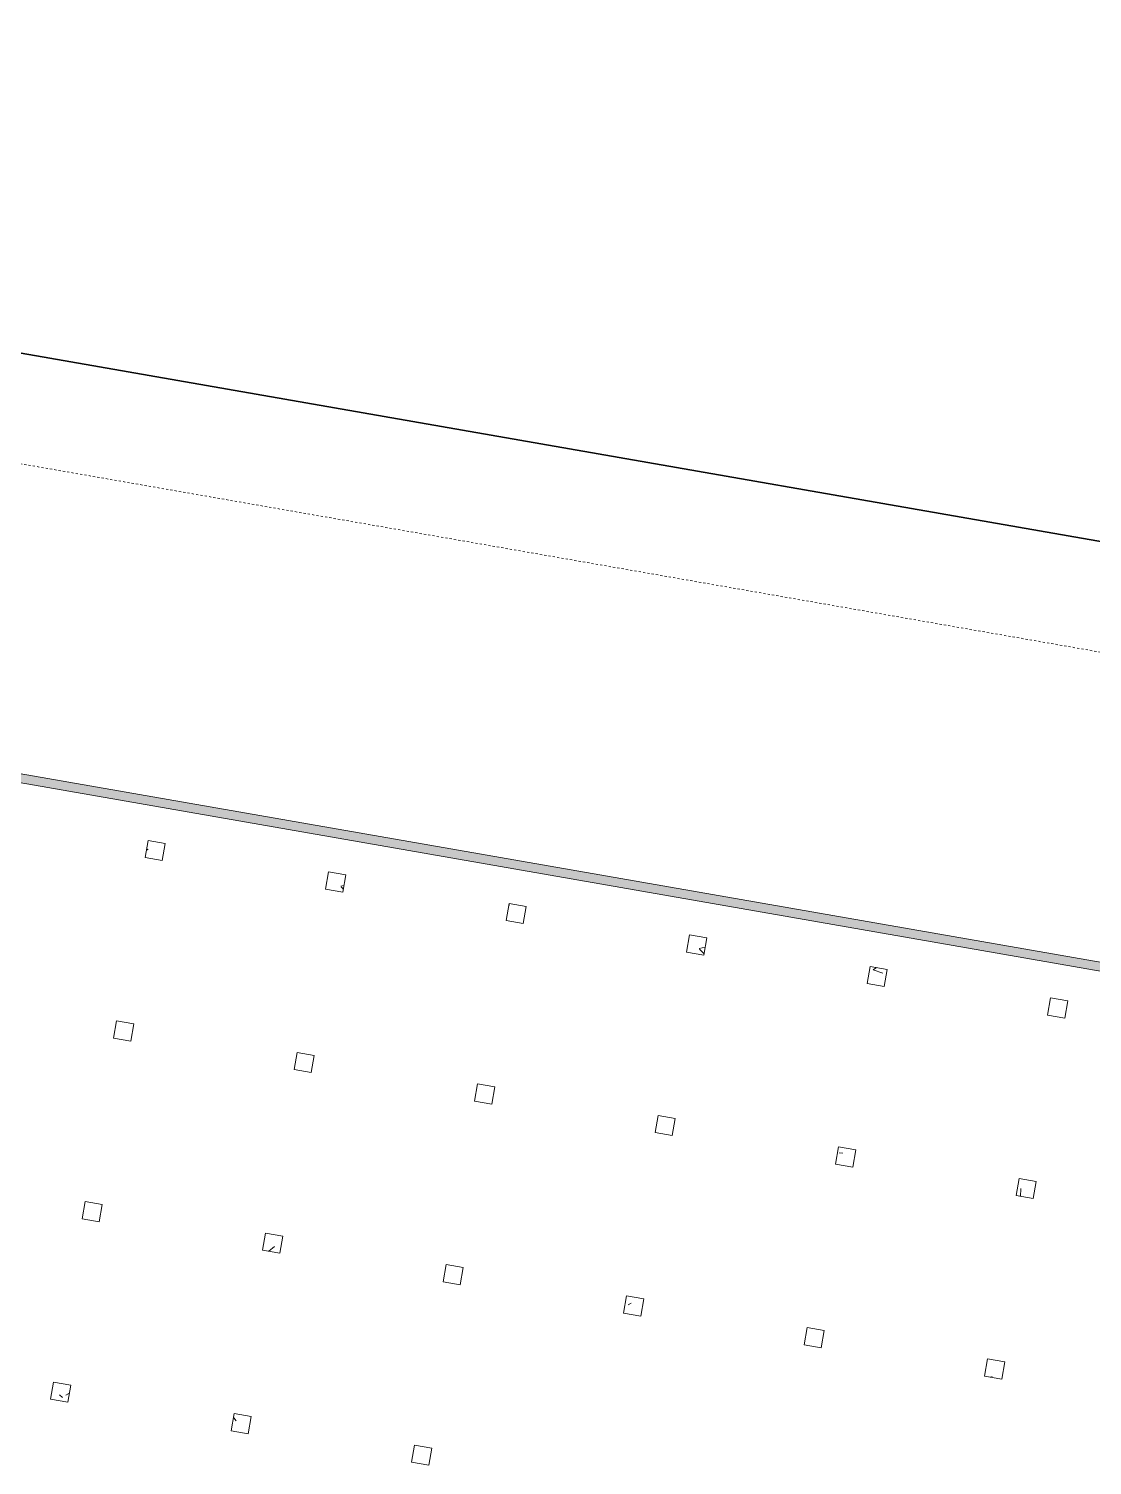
# Model space of a CAD drawing. Extents: x 274235 to 276654, y 142848 to 144425.
# Drawn here: x 276122.5 to 276171.3, y 143213 to 143278.9 of the extents above; entities that cross this region are included whole.
import ezdxf

# ---------------------------------------------------------------- set-up
doc = ezdxf.new("R2010")
doc.units = 0
doc.header["$LTSCALE"] = 1.5
doc.linetypes.add('IMPORT-SITE-SETBACK$0$_ACM-G-DASHED _2_', pattern=[19.05, 12.7, -6.35])
doc.layers.get('0').update_dxf_attribs({"linetype": 'CONTINUOUS', "lineweight": 0})
for name, color, linetype, lineweight in [('_ACM-A-DETL', 7, 'CONTINUOUS', 5), ('_ACM-A-SITE-PROP-ESMT', 10, 'CONTINUOUS', 5), ('_ACM-A-WALL-FULL', 6, 'CONTINUOUS', 13), ('_ACM-A-WALL-PATT', 8, 'CONTINUOUS', 9), ('_ACM-S-STRU-CLOS', 5, 'CONTINUOUS', 5), ('SITE for basement_dwg', 8, 'CONTINUOUS', 5), ('SITE-SETBACK$0$_ACM-A-SITE-SETB-HIRS', 7, 'IMPORT-SITE-SETBACK$0$_ACM-G-DASHED _2_', 18), ('SITE-SETBACK$0$JZD', 250, 'CONTINUOUS', 5)]:
    doc.layers.add(name, color=color, linetype=linetype, lineweight=lineweight)
doc.layers.add('EVA', color=230, linetype='CONTINUOUS')

# ---------------------------------------------------------------- blocks, each defined once
blk = doc.blocks.new('SITE for basement_dwg-3947335-B1_Working')
at = {"layer": 'EVA', "flags": 128}
blk.add_lwpolyline([(435971, 262688), (143597, 262688), (435971, 262688)], dxfattribs=at)
at = {"layer": 'SITE-SETBACK$0$_ACM-A-SITE-SETB-HIRS'}
blk.add_line((148745, 257688), (435971, 257688), dxfattribs=at)
at = {"layer": 'SITE-SETBACK$0$JZD'}
blk.add_line((143597, 262688), (435971, 262688), dxfattribs=at)
blk = doc.blocks.new('M_Concrete-Rectangular-Column - 800 x 800mm-V599-B1_Working')
at = {"layer": '_ACM-S-STRU-CLOS'}
h = blk.add_hatch(dxfattribs=at)
h.set_pattern_fill('FP_374', color=256, style=0, pattern_type=2)
h.set_pattern_definition([(50, (-874204, -789204.6), (3643.682, -318.781), [381, -4191]), (355, (-874204, -789204.6), (-704.856, 3821.136), [304.8, -3352.8]), (100.451, (-873900.5, -789231), (2938.852, 3502.332), [323.8, -3561.801]), (46.184, (-874204, -788188.6), (5421.582, -840.855), [571.5, -6286.5]), (96.636, (-873752.3, -788258.6), (4748.051, 4948.551), [485.7, -5342.702]), (351.184, (-874204, -788188.6), (4748.1, 4948.506), [457.2, -5029.2]), (21, (-873696, -788442.6), (3032.288, -2045.3045), [381, -4191]), (326, (-873696, -788442.6), (1236.042, 3683.762), [304.8, -3352.8]), (71.451, (-873443.4, -788613), (4268.343, 1638.425), [323.8, -3561.801]), (37.5, (-874204.1, -789204.6), (61.772, 1691.1008), [167.64, -3144.52, 167.64, -6601.46]), (37.5, (-874204.1, -789204.6), (61.772, 1691.1008), [-3479.8, -3235.96, 167.64, -3197.86]), (7.5, (-874204.1, -789204.6), (1336.3933, 2003.6115), [167.64, -1772.92, 167.64, -4351.02]), (7.5, (-874204.1, -789204.6), (1336.3933, 2003.6115), [-2108.2, -3068.32, 167.64, -1115.06]), (327.5, (-875337, -789204.6), (2711.8178, -114.5786), [167.64, -1102.36, -9220.2]), (327.5, (-875337, -789204.6), (2711.8178, -114.5786), [-1270, 167.64, -3794.76, -5257.8]), (327.5, (-875337, -789204.6), (2711.8178, -114.5786), [-5232.4, 167.64, -5090.16]), (317.5, (-875845, -789204.6), (2962.5856, 508.5334), [167.64, -1483.36, 167.64, -6197.6]), (317.5, (-875845, -789204.6), (2962.5856, 508.5334), [-1818.64, -2463.8, 167.64, -3566.16])])
h.paths.add_polyline_path([(400, -400), (400, 400), (-400, 400), (-400, -400)])
at = {"layer": '_ACM-A-DETL', "color": 250}
for p, q in [((400, 400), (-400, 400)), ((-400, 400), (-400, -400)), ((400, -400), (400, 400)), ((-400, -400), (400, -400))]:
    blk.add_line(p, q, dxfattribs=at)
blk = doc.blocks.new('M_Concrete-Rectangular-Column - 800 x 800mm-V607-B1_Working')
at = {"layer": '_ACM-A-DETL', "color": 250}
for p, q in [((400, 400), (-400, 400)), ((-400, 400), (-400, -400)), ((400, -400), (400, 400)), ((-400, -400), (400, -400))]:
    blk.add_line(p, q, dxfattribs=at)
blk = doc.blocks.new('M_Concrete-Rectangular-Column - 800 x 800mm-V608-B1_Working')
at = {"layer": '_ACM-S-STRU-CLOS'}
h = blk.add_hatch(dxfattribs=at)
h.set_pattern_fill('FP_378', color=256, style=0, pattern_type=2)
h.set_pattern_definition([(50, (-882604, -797604.6), (3643.682, -318.781), [381, -4191]), (355, (-882604, -797604.6), (-704.856, 3821.136), [304.8, -3352.8]), (100.451, (-882300.5, -797631), (2938.852, 3502.332), [323.8, -3561.801]), (46.184, (-882604, -796588.6), (5421.582, -840.855), [571.5, -6286.5]), (96.636, (-882152.3, -796658.6), (4748.051, 4948.551), [485.7, -5342.702]), (351.184, (-882604, -796588.6), (4748.1, 4948.506), [457.2, -5029.2]), (21, (-882096, -796842.6), (3032.288, -2045.3045), [381, -4191]), (326, (-882096, -796842.6), (1236.042, 3683.762), [304.8, -3352.8]), (71.451, (-881843.4, -797013), (4268.343, 1638.425), [323.8, -3561.801]), (37.5, (-882604.1, -797604.6), (61.772, 1691.1008), [167.64, -3144.52, 167.64, -6601.46]), (37.5, (-882604.1, -797604.6), (61.772, 1691.1008), [-3479.8, -3235.96, 167.64, -3197.86]), (7.5, (-882604.1, -797604.6), (1336.3933, 2003.6115), [167.64, -1772.92, 167.64, -4351.02]), (7.5, (-882604.1, -797604.6), (1336.3933, 2003.6115), [-2108.2, -3068.32, 167.64, -1115.06]), (327.5, (-883737, -797604.6), (2711.8178, -114.5786), [167.64, -1102.36, -9220.2]), (327.5, (-883737, -797604.6), (2711.8178, -114.5786), [-1270, 167.64, -3794.76, -5257.8]), (327.5, (-883737, -797604.6), (2711.8178, -114.5786), [-5232.4, 167.64, -5090.16]), (317.5, (-884245, -797604.6), (2962.5856, 508.5334), [167.64, -1483.36, 167.64, -6197.6]), (317.5, (-884245, -797604.6), (2962.5856, 508.5334), [-1818.64, -2463.8, 167.64, -3566.16])])
h.paths.add_polyline_path([(400, -400), (400, 400), (-400, 400), (-400, -400)])
at = {"layer": '_ACM-A-DETL', "color": 250}
for p, q in [((400, 400), (-400, 400)), ((-400, 400), (-400, -400)), ((400, -400), (400, 400)), ((-400, -400), (400, -400))]:
    blk.add_line(p, q, dxfattribs=at)
blk = doc.blocks.new('M_Concrete-Rectangular-Column - 800 x 800mm-V609-B1_Working')
at = {"layer": '_ACM-S-STRU-CLOS'}
h = blk.add_hatch(dxfattribs=at)
h.set_pattern_fill('FP_379', color=256, style=0, pattern_type=2)
h.set_pattern_definition([(50, (-874204, -797604.6), (3643.682, -318.781), [381, -4191]), (355, (-874204, -797604.6), (-704.856, 3821.136), [304.8, -3352.8]), (100.451, (-873900.5, -797631), (2938.852, 3502.332), [323.8, -3561.801]), (46.184, (-874204, -796588.6), (5421.582, -840.855), [571.5, -6286.5]), (96.636, (-873752.3, -796658.6), (4748.051, 4948.551), [485.7, -5342.702]), (351.184, (-874204, -796588.6), (4748.1, 4948.506), [457.2, -5029.2]), (21, (-873696, -796842.6), (3032.288, -2045.3045), [381, -4191]), (326, (-873696, -796842.6), (1236.042, 3683.762), [304.8, -3352.8]), (71.451, (-873443.4, -797013), (4268.343, 1638.425), [323.8, -3561.801]), (37.5, (-874204.1, -797604.6), (61.772, 1691.1008), [167.64, -3144.52, 167.64, -6601.46]), (37.5, (-874204.1, -797604.6), (61.772, 1691.1008), [-3479.8, -3235.96, 167.64, -3197.86]), (7.5, (-874204.1, -797604.6), (1336.3933, 2003.6115), [167.64, -1772.92, 167.64, -4351.02]), (7.5, (-874204.1, -797604.6), (1336.3933, 2003.6115), [-2108.2, -3068.32, 167.64, -1115.06]), (327.5, (-875337, -797604.6), (2711.8178, -114.5786), [167.64, -1102.36, -9220.2]), (327.5, (-875337, -797604.6), (2711.8178, -114.5786), [-1270, 167.64, -3794.76, -5257.8]), (327.5, (-875337, -797604.6), (2711.8178, -114.5786), [-5232.4, 167.64, -5090.16]), (317.5, (-875845, -797604.6), (2962.5856, 508.5334), [167.64, -1483.36, 167.64, -6197.6]), (317.5, (-875845, -797604.6), (2962.5856, 508.5334), [-1818.64, -2463.8, 167.64, -3566.16])])
h.paths.add_polyline_path([(400, -400), (400, 400), (-400, 400), (-400, -400)])
at = {"layer": '_ACM-A-DETL', "color": 250}
for p, q in [((400, 400), (-400, 400)), ((-400, 400), (-400, -400)), ((400, -400), (400, 400)), ((-400, -400), (400, -400))]:
    blk.add_line(p, q, dxfattribs=at)
blk = doc.blocks.new('M_Concrete-Rectangular-Column - 800 x 800mm-V610-B1_Working')
at = {"layer": '_ACM-S-STRU-CLOS'}
h = blk.add_hatch(dxfattribs=at)
h.set_pattern_fill('FP_380', color=256, style=0, pattern_type=2)
h.set_pattern_definition([(50, (-899404, -797604.6), (3643.682, -318.781), [381, -4191]), (355, (-899404, -797604.6), (-704.856, 3821.136), [304.8, -3352.8]), (100.451, (-899100.5, -797631), (2938.852, 3502.332), [323.8, -3561.801]), (46.184, (-899404, -796588.6), (5421.582, -840.855), [571.5, -6286.5]), (96.636, (-898952.3, -796658.6), (4748.051, 4948.551), [485.7, -5342.702]), (351.184, (-899404, -796588.6), (4748.1, 4948.506), [457.2, -5029.2]), (21, (-898896, -796842.6), (3032.288, -2045.3045), [381, -4191]), (326, (-898896, -796842.6), (1236.042, 3683.762), [304.8, -3352.8]), (71.451, (-898643.4, -797013), (4268.343, 1638.425), [323.8, -3561.801]), (37.5, (-899404.1, -797604.6), (61.772, 1691.1008), [167.64, -3144.52, 167.64, -6601.46]), (37.5, (-899404.1, -797604.6), (61.772, 1691.1008), [-3479.8, -3235.96, 167.64, -3197.86]), (7.5, (-899404.1, -797604.6), (1336.3933, 2003.6115), [167.64, -1772.92, 167.64, -4351.02]), (7.5, (-899404.1, -797604.6), (1336.3933, 2003.6115), [-2108.2, -3068.32, 167.64, -1115.06]), (327.5, (-900537, -797604.6), (2711.8178, -114.5786), [167.64, -1102.36, -9220.2]), (327.5, (-900537, -797604.6), (2711.8178, -114.5786), [-1270, 167.64, -3794.76, -5257.8]), (327.5, (-900537, -797604.6), (2711.8178, -114.5786), [-5232.4, 167.64, -5090.16]), (317.5, (-901045, -797604.6), (2962.5856, 508.5334), [167.64, -1483.36, 167.64, -6197.6]), (317.5, (-901045, -797604.6), (2962.5856, 508.5334), [-1818.64, -2463.8, 167.64, -3566.16])])
h.paths.add_polyline_path([(400, -400), (400, 400), (-400, 400), (-400, -400)])
at = {"layer": '_ACM-A-DETL', "color": 250}
for p, q in [((400, 400), (-400, 400)), ((-400, 400), (-400, -400)), ((400, -400), (400, 400)), ((-400, -400), (400, -400))]:
    blk.add_line(p, q, dxfattribs=at)
blk = doc.blocks.new('M_Concrete-Rectangular-Column - 800 x 800mm-V617-B1_Working')
at = {"layer": '_ACM-S-STRU-CLOS'}
h = blk.add_hatch(dxfattribs=at)
h.set_pattern_fill('FP_385', color=256, style=0, pattern_type=2)
h.set_pattern_definition([(50, (-891004, -806004.6), (3643.682, -318.781), [381, -4191]), (355, (-891004, -806004.6), (-704.856, 3821.136), [304.8, -3352.8]), (100.451, (-890700.5, -806031), (2938.852, 3502.332), [323.8, -3561.801]), (46.184, (-891004, -804988.6), (5421.582, -840.855), [571.5, -6286.5]), (96.636, (-890552.3, -805058.6), (4748.051, 4948.551), [485.7, -5342.702]), (351.184, (-891004, -804988.6), (4748.1, 4948.506), [457.2, -5029.2]), (21, (-890496, -805242.6), (3032.288, -2045.3045), [381, -4191]), (326, (-890496, -805242.6), (1236.042, 3683.762), [304.8, -3352.8]), (71.451, (-890243.4, -805413), (4268.343, 1638.425), [323.8, -3561.801]), (37.5, (-891004.1, -806004.6), (61.772, 1691.1008), [167.64, -3144.52, 167.64, -6601.46]), (37.5, (-891004.1, -806004.6), (61.772, 1691.1008), [-3479.8, -3235.96, 167.64, -3197.86]), (7.5, (-891004.1, -806004.6), (1336.3933, 2003.6115), [167.64, -1772.92, 167.64, -4351.02]), (7.5, (-891004.1, -806004.6), (1336.3933, 2003.6115), [-2108.2, -3068.32, 167.64, -1115.06]), (327.5, (-892137, -806004.6), (2711.8178, -114.5786), [167.64, -1102.36, -9220.2]), (327.5, (-892137, -806004.6), (2711.8178, -114.5786), [-1270, 167.64, -3794.76, -5257.8]), (327.5, (-892137, -806004.6), (2711.8178, -114.5786), [-5232.4, 167.64, -5090.16]), (317.5, (-892645, -806004.6), (2962.5856, 508.5334), [167.64, -1483.36, 167.64, -6197.6]), (317.5, (-892645, -806004.6), (2962.5856, 508.5334), [-1818.64, -2463.8, 167.64, -3566.16])])
h.paths.add_polyline_path([(400, -400), (400, 400), (-400, 400), (-400, -400)])
at = {"layer": '_ACM-A-DETL', "color": 250}
for p, q in [((400, 400), (-400, 400)), ((-400, 400), (-400, -400)), ((400, -400), (400, 400)), ((-400, -400), (400, -400))]:
    blk.add_line(p, q, dxfattribs=at)
blk = doc.blocks.new('M_Concrete-Rectangular-Column - 800 x 800mm-V618-B1_Working')
at = {"layer": '_ACM-A-DETL', "color": 250}
for p, q in [((400, 400), (-400, 400)), ((-400, 400), (-400, -400)), ((400, -400), (400, 400)), ((-400, -400), (400, -400))]:
    blk.add_line(p, q, dxfattribs=at)
blk = doc.blocks.new('M_Concrete-Rectangular-Column - 800 x 800mm-V619-B1_Working')
at = {"layer": '_ACM-S-STRU-CLOS'}
h = blk.add_hatch(dxfattribs=at)
h.set_pattern_fill('FP_386', color=256, style=0, pattern_type=2)
h.set_pattern_definition([(50, (-874204, -806004.6), (3643.682, -318.781), [381, -4191]), (355, (-874204, -806004.6), (-704.856, 3821.136), [304.8, -3352.8]), (100.451, (-873900.5, -806031), (2938.852, 3502.332), [323.8, -3561.801]), (46.184, (-874204, -804988.6), (5421.582, -840.855), [571.5, -6286.5]), (96.636, (-873752.3, -805058.6), (4748.051, 4948.551), [485.7, -5342.702]), (351.184, (-874204, -804988.6), (4748.1, 4948.506), [457.2, -5029.2]), (21, (-873696, -805242.6), (3032.288, -2045.3045), [381, -4191]), (326, (-873696, -805242.6), (1236.042, 3683.762), [304.8, -3352.8]), (71.451, (-873443.4, -805413), (4268.343, 1638.425), [323.8, -3561.801]), (37.5, (-874204.1, -806004.6), (61.772, 1691.1008), [167.64, -3144.52, 167.64, -6601.46]), (37.5, (-874204.1, -806004.6), (61.772, 1691.1008), [-3479.8, -3235.96, 167.64, -3197.86]), (7.5, (-874204.1, -806004.6), (1336.3933, 2003.6115), [167.64, -1772.92, 167.64, -4351.02]), (7.5, (-874204.1, -806004.6), (1336.3933, 2003.6115), [-2108.2, -3068.32, 167.64, -1115.06]), (327.5, (-875337, -806004.6), (2711.8178, -114.5786), [167.64, -1102.36, -9220.2]), (327.5, (-875337, -806004.6), (2711.8178, -114.5786), [-1270, 167.64, -3794.76, -5257.8]), (327.5, (-875337, -806004.6), (2711.8178, -114.5786), [-5232.4, 167.64, -5090.16]), (317.5, (-875845, -806004.6), (2962.5856, 508.5334), [167.64, -1483.36, 167.64, -6197.6]), (317.5, (-875845, -806004.6), (2962.5856, 508.5334), [-1818.64, -2463.8, 167.64, -3566.16])])
h.paths.add_polyline_path([(400, -400), (400, 400), (-400, 400), (-400, -400)])
at = {"layer": '_ACM-A-DETL', "color": 250}
for p, q in [((400, 400), (-400, 400)), ((-400, 400), (-400, -400)), ((400, -400), (400, 400)), ((-400, -400), (400, -400))]:
    blk.add_line(p, q, dxfattribs=at)
blk = doc.blocks.new('M_Concrete-Rectangular-Column - 800 x 800mm-V620-B1_Working')
at = {"layer": '_ACM-S-STRU-CLOS'}
h = blk.add_hatch(dxfattribs=at)
h.set_pattern_fill('FP_387', color=256, style=0, pattern_type=2)
h.set_pattern_definition([(50, (-899404, -806004.6), (3643.682, -318.781), [381, -4191]), (355, (-899404, -806004.6), (-704.856, 3821.136), [304.8, -3352.8]), (100.451, (-899100.5, -806031), (2938.852, 3502.332), [323.8, -3561.801]), (46.184, (-899404, -804988.6), (5421.582, -840.855), [571.5, -6286.5]), (96.636, (-898952.3, -805058.6), (4748.051, 4948.551), [485.7, -5342.702]), (351.184, (-899404, -804988.6), (4748.1, 4948.506), [457.2, -5029.2]), (21, (-898896, -805242.6), (3032.288, -2045.3045), [381, -4191]), (326, (-898896, -805242.6), (1236.042, 3683.762), [304.8, -3352.8]), (71.451, (-898643.4, -805413), (4268.343, 1638.425), [323.8, -3561.801]), (37.5, (-899404.1, -806004.6), (61.772, 1691.1008), [167.64, -3144.52, 167.64, -6601.46]), (37.5, (-899404.1, -806004.6), (61.772, 1691.1008), [-3479.8, -3235.96, 167.64, -3197.86]), (7.5, (-899404.1, -806004.6), (1336.3933, 2003.6115), [167.64, -1772.92, 167.64, -4351.02]), (7.5, (-899404.1, -806004.6), (1336.3933, 2003.6115), [-2108.2, -3068.32, 167.64, -1115.06]), (327.5, (-900537, -806004.6), (2711.8178, -114.5786), [167.64, -1102.36, -9220.2]), (327.5, (-900537, -806004.6), (2711.8178, -114.5786), [-1270, 167.64, -3794.76, -5257.8]), (327.5, (-900537, -806004.6), (2711.8178, -114.5786), [-5232.4, 167.64, -5090.16]), (317.5, (-901045, -806004.6), (2962.5856, 508.5334), [167.64, -1483.36, 167.64, -6197.6]), (317.5, (-901045, -806004.6), (2962.5856, 508.5334), [-1818.64, -2463.8, 167.64, -3566.16])])
h.paths.add_polyline_path([(400, -400), (400, 400), (-400, 400), (-400, -400)])
at = {"layer": '_ACM-A-DETL', "color": 250}
for p, q in [((400, 400), (-400, 400)), ((-400, 400), (-400, -400)), ((400, -400), (400, 400)), ((-400, -400), (400, -400))]:
    blk.add_line(p, q, dxfattribs=at)
blk = doc.blocks.new('M_Concrete-Rectangular-Column - 800 x 800mm-V627-B1_Working')
at = {"layer": '_ACM-S-STRU-CLOS'}
h = blk.add_hatch(dxfattribs=at)
h.set_pattern_fill('FP_392', color=256, style=0, pattern_type=2)
h.set_pattern_definition([(50, (-891004, -814404.6), (3643.682, -318.781), [381, -4191]), (355, (-891004, -814404.6), (-704.856, 3821.136), [304.8, -3352.8]), (100.451, (-890700.5, -814431), (2938.852, 3502.332), [323.8, -3561.801]), (46.184, (-891004, -813388.6), (5421.582, -840.855), [571.5, -6286.5]), (96.636, (-890552.3, -813458.6), (4748.051, 4948.551), [485.7, -5342.702]), (351.184, (-891004, -813388.6), (4748.1, 4948.506), [457.2, -5029.2]), (21, (-890496, -813642.6), (3032.288, -2045.3045), [381, -4191]), (326, (-890496, -813642.6), (1236.042, 3683.762), [304.8, -3352.8]), (71.451, (-890243.4, -813813), (4268.343, 1638.425), [323.8, -3561.801]), (37.5, (-891004.1, -814404.6), (61.772, 1691.1008), [167.64, -3144.52, 167.64, -6601.46]), (37.5, (-891004.1, -814404.6), (61.772, 1691.1008), [-3479.8, -3235.96, 167.64, -3197.86]), (7.5, (-891004.1, -814404.6), (1336.3933, 2003.6115), [167.64, -1772.92, 167.64, -4351.02]), (7.5, (-891004.1, -814404.6), (1336.3933, 2003.6115), [-2108.2, -3068.32, 167.64, -1115.06]), (327.5, (-892137, -814404.6), (2711.8178, -114.5786), [167.64, -1102.36, -9220.2]), (327.5, (-892137, -814404.6), (2711.8178, -114.5786), [-1270, 167.64, -3794.76, -5257.8]), (327.5, (-892137, -814404.6), (2711.8178, -114.5786), [-5232.4, 167.64, -5090.16]), (317.5, (-892645, -814404.6), (2962.5856, 508.5334), [167.64, -1483.36, 167.64, -6197.6]), (317.5, (-892645, -814404.6), (2962.5856, 508.5334), [-1818.64, -2463.8, 167.64, -3566.16])])
h.paths.add_polyline_path([(400, -400), (400, 400), (-400, 400), (-400, -400)])
at = {"layer": '_ACM-A-DETL', "color": 250}
for p, q in [((400, 400), (-400, 400)), ((-400, 400), (-400, -400)), ((400, -400), (400, 400)), ((-400, -400), (400, -400))]:
    blk.add_line(p, q, dxfattribs=at)
blk = doc.blocks.new('M_Concrete-Rectangular-Column - 800 x 800mm-V628-B1_Working')
at = {"layer": '_ACM-S-STRU-CLOS'}
h = blk.add_hatch(dxfattribs=at)
h.set_pattern_fill('FP_393', color=256, style=0, pattern_type=2)
h.set_pattern_definition([(50, (-882604, -814404.6), (3643.682, -318.781), [381, -4191]), (355, (-882604, -814404.6), (-704.856, 3821.136), [304.8, -3352.8]), (100.451, (-882300.5, -814431), (2938.852, 3502.332), [323.8, -3561.801]), (46.184, (-882604, -813388.6), (5421.582, -840.855), [571.5, -6286.5]), (96.636, (-882152.3, -813458.6), (4748.051, 4948.551), [485.7, -5342.702]), (351.184, (-882604, -813388.6), (4748.1, 4948.506), [457.2, -5029.2]), (21, (-882096, -813642.6), (3032.288, -2045.3045), [381, -4191]), (326, (-882096, -813642.6), (1236.042, 3683.762), [304.8, -3352.8]), (71.451, (-881843.4, -813813), (4268.343, 1638.425), [323.8, -3561.801]), (37.5, (-882604.1, -814404.6), (61.772, 1691.1008), [167.64, -3144.52, 167.64, -6601.46]), (37.5, (-882604.1, -814404.6), (61.772, 1691.1008), [-3479.8, -3235.96, 167.64, -3197.86]), (7.5, (-882604.1, -814404.6), (1336.3933, 2003.6115), [167.64, -1772.92, 167.64, -4351.02]), (7.5, (-882604.1, -814404.6), (1336.3933, 2003.6115), [-2108.2, -3068.32, 167.64, -1115.06]), (327.5, (-883737, -814404.6), (2711.8178, -114.5786), [167.64, -1102.36, -9220.2]), (327.5, (-883737, -814404.6), (2711.8178, -114.5786), [-1270, 167.64, -3794.76, -5257.8]), (327.5, (-883737, -814404.6), (2711.8178, -114.5786), [-5232.4, 167.64, -5090.16]), (317.5, (-884245, -814404.6), (2962.5856, 508.5334), [167.64, -1483.36, 167.64, -6197.6]), (317.5, (-884245, -814404.6), (2962.5856, 508.5334), [-1818.64, -2463.8, 167.64, -3566.16])])
h.paths.add_polyline_path([(400, -400), (400, 400), (-400, 400), (-400, -400)])
at = {"layer": '_ACM-A-DETL', "color": 250}
for p, q in [((400, 400), (-400, 400)), ((-400, 400), (-400, -400)), ((400, -400), (400, 400)), ((-400, -400), (400, -400))]:
    blk.add_line(p, q, dxfattribs=at)
blk = doc.blocks.new('M_Concrete-Rectangular-Column - 800 x 800mm-V629-B1_Working')
at = {"layer": '_ACM-S-STRU-CLOS'}
h = blk.add_hatch(dxfattribs=at)
h.set_pattern_fill('FP_394', color=256, style=0, pattern_type=2)
h.set_pattern_definition([(50, (-874204, -814404.6), (3643.682, -318.781), [381, -4191]), (355, (-874204, -814404.6), (-704.856, 3821.136), [304.8, -3352.8]), (100.451, (-873900.5, -814431), (2938.852, 3502.332), [323.8, -3561.801]), (46.184, (-874204, -813388.6), (5421.582, -840.855), [571.5, -6286.5]), (96.636, (-873752.3, -813458.6), (4748.051, 4948.551), [485.7, -5342.702]), (351.184, (-874204, -813388.6), (4748.1, 4948.506), [457.2, -5029.2]), (21, (-873696, -813642.6), (3032.288, -2045.3045), [381, -4191]), (326, (-873696, -813642.6), (1236.042, 3683.762), [304.8, -3352.8]), (71.451, (-873443.4, -813813), (4268.343, 1638.425), [323.8, -3561.801]), (37.5, (-874204.1, -814404.6), (61.772, 1691.1008), [167.64, -3144.52, 167.64, -6601.46]), (37.5, (-874204.1, -814404.6), (61.772, 1691.1008), [-3479.8, -3235.96, 167.64, -3197.86]), (7.5, (-874204.1, -814404.6), (1336.3933, 2003.6115), [167.64, -1772.92, 167.64, -4351.02]), (7.5, (-874204.1, -814404.6), (1336.3933, 2003.6115), [-2108.2, -3068.32, 167.64, -1115.06]), (327.5, (-875337, -814404.6), (2711.8178, -114.5786), [167.64, -1102.36, -9220.2]), (327.5, (-875337, -814404.6), (2711.8178, -114.5786), [-1270, 167.64, -3794.76, -5257.8]), (327.5, (-875337, -814404.6), (2711.8178, -114.5786), [-5232.4, 167.64, -5090.16]), (317.5, (-875845, -814404.6), (2962.5856, 508.5334), [167.64, -1483.36, 167.64, -6197.6]), (317.5, (-875845, -814404.6), (2962.5856, 508.5334), [-1818.64, -2463.8, 167.64, -3566.16])])
h.paths.add_polyline_path([(400, -400), (400, 400), (-400, 400), (-400, -400)])
at = {"layer": '_ACM-A-DETL', "color": 250}
for p, q in [((400, 400), (-400, 400)), ((-400, 400), (-400, -400)), ((400, -400), (400, 400)), ((-400, -400), (400, -400))]:
    blk.add_line(p, q, dxfattribs=at)
blk = doc.blocks.new('M_Concrete-Rectangular-Column - 800 x 800mm-V630-B1_Working')
at = {"layer": '_ACM-A-DETL', "color": 250}
for p, q in [((400, 400), (-400, 400)), ((-400, 400), (-400, -400)), ((400, -400), (400, 400)), ((-400, -400), (400, -400))]:
    blk.add_line(p, q, dxfattribs=at)
blk = doc.blocks.new('M_Concrete-Rectangular-Column - 800 x 800mm-V637-B1_Working')
at = {"layer": '_ACM-S-STRU-CLOS'}
h = blk.add_hatch(dxfattribs=at)
h.set_pattern_fill('FP_398', color=256, style=0, pattern_type=2)
h.set_pattern_definition([(50, (-865804, -789204.6), (3643.682, -318.781), [381, -4191]), (355, (-865804, -789204.6), (-704.856, 3821.136), [304.8, -3352.8]), (100.451, (-865500.5, -789231), (2938.852, 3502.332), [323.8, -3561.801]), (46.184, (-865804, -788188.6), (5421.582, -840.855), [571.5, -6286.5]), (96.636, (-865352.3, -788258.6), (4748.051, 4948.551), [485.7, -5342.702]), (351.184, (-865804, -788188.6), (4748.1, 4948.506), [457.2, -5029.2]), (21, (-865296, -788442.6), (3032.288, -2045.3045), [381, -4191]), (326, (-865296, -788442.6), (1236.042, 3683.762), [304.8, -3352.8]), (71.451, (-865043.4, -788613), (4268.343, 1638.425), [323.8, -3561.801]), (37.5, (-865804.1, -789204.6), (61.772, 1691.1008), [167.64, -3144.52, 167.64, -6601.46]), (37.5, (-865804.1, -789204.6), (61.772, 1691.1008), [-3479.8, -3235.96, 167.64, -3197.86]), (7.5, (-865804.1, -789204.6), (1336.3933, 2003.6115), [167.64, -1772.92, 167.64, -4351.02]), (7.5, (-865804.1, -789204.6), (1336.3933, 2003.6115), [-2108.2, -3068.32, 167.64, -1115.06]), (327.5, (-866937, -789204.6), (2711.8178, -114.5786), [167.64, -1102.36, -9220.2]), (327.5, (-866937, -789204.6), (2711.8178, -114.5786), [-1270, 167.64, -3794.76, -5257.8]), (327.5, (-866937, -789204.6), (2711.8178, -114.5786), [-5232.4, 167.64, -5090.16]), (317.5, (-867445, -789204.6), (2962.5856, 508.5334), [167.64, -1483.36, 167.64, -6197.6]), (317.5, (-867445, -789204.6), (2962.5856, 508.5334), [-1818.64, -2463.8, 167.64, -3566.16])])
h.paths.add_polyline_path([(400, -400), (400, 400), (-400, 400), (-400, -400)])
at = {"layer": '_ACM-A-DETL', "color": 250}
for p, q in [((400, 400), (-400, 400)), ((-400, 400), (-400, -400)), ((400, -400), (400, 400)), ((-400, -400), (400, -400))]:
    blk.add_line(p, q, dxfattribs=at)
blk = doc.blocks.new('M_Concrete-Rectangular-Column - 800 x 800mm-V638-B1_Working')
at = {"layer": '_ACM-S-STRU-CLOS'}
h = blk.add_hatch(dxfattribs=at)
h.set_pattern_fill('FP_399', color=256, style=0, pattern_type=2)
h.set_pattern_definition([(50, (-865804, -797604.6), (3643.682, -318.781), [381, -4191]), (355, (-865804, -797604.6), (-704.856, 3821.136), [304.8, -3352.8]), (100.451, (-865500.5, -797631), (2938.852, 3502.332), [323.8, -3561.801]), (46.184, (-865804, -796588.6), (5421.582, -840.855), [571.5, -6286.5]), (96.636, (-865352.3, -796658.6), (4748.051, 4948.551), [485.7, -5342.702]), (351.184, (-865804, -796588.6), (4748.1, 4948.506), [457.2, -5029.2]), (21, (-865296, -796842.6), (3032.288, -2045.3045), [381, -4191]), (326, (-865296, -796842.6), (1236.042, 3683.762), [304.8, -3352.8]), (71.451, (-865043.4, -797013), (4268.343, 1638.425), [323.8, -3561.801]), (37.5, (-865804.1, -797604.6), (61.772, 1691.1008), [167.64, -3144.52, 167.64, -6601.46]), (37.5, (-865804.1, -797604.6), (61.772, 1691.1008), [-3479.8, -3235.96, 167.64, -3197.86]), (7.5, (-865804.1, -797604.6), (1336.3933, 2003.6115), [167.64, -1772.92, 167.64, -4351.02]), (7.5, (-865804.1, -797604.6), (1336.3933, 2003.6115), [-2108.2, -3068.32, 167.64, -1115.06]), (327.5, (-866937, -797604.6), (2711.8178, -114.5786), [167.64, -1102.36, -9220.2]), (327.5, (-866937, -797604.6), (2711.8178, -114.5786), [-1270, 167.64, -3794.76, -5257.8]), (327.5, (-866937, -797604.6), (2711.8178, -114.5786), [-5232.4, 167.64, -5090.16]), (317.5, (-867445, -797604.6), (2962.5856, 508.5334), [167.64, -1483.36, 167.64, -6197.6]), (317.5, (-867445, -797604.6), (2962.5856, 508.5334), [-1818.64, -2463.8, 167.64, -3566.16])])
h.paths.add_polyline_path([(400, -400), (400, 400), (-400, 400), (-400, -400)])
at = {"layer": '_ACM-A-DETL', "color": 250}
for p, q in [((400, 400), (-400, 400)), ((-400, 400), (-400, -400)), ((400, -400), (400, 400)), ((-400, -400), (400, -400))]:
    blk.add_line(p, q, dxfattribs=at)
blk = doc.blocks.new('M_Concrete-Rectangular-Column - 800 x 800mm-V639-B1_Working')
at = {"layer": '_ACM-A-DETL', "color": 250}
for p, q in [((400, 400), (-400, 400)), ((-400, 400), (-400, -400)), ((400, -400), (400, 400)), ((-400, -400), (400, -400))]:
    blk.add_line(p, q, dxfattribs=at)
blk = doc.blocks.new('M_Concrete-Rectangular-Column - 800 x 800mm-V640-B1_Working')
at = {"layer": '_ACM-S-STRU-CLOS'}
h = blk.add_hatch(dxfattribs=at)
h.set_pattern_fill('FP_400', color=256, style=0, pattern_type=2)
h.set_pattern_definition([(50, (-865804, -814404.6), (3643.682, -318.781), [381, -4191]), (355, (-865804, -814404.6), (-704.856, 3821.136), [304.8, -3352.8]), (100.451, (-865500.5, -814431), (2938.852, 3502.332), [323.8, -3561.801]), (46.184, (-865804, -813388.6), (5421.582, -840.855), [571.5, -6286.5]), (96.636, (-865352.3, -813458.6), (4748.051, 4948.551), [485.7, -5342.702]), (351.184, (-865804, -813388.6), (4748.1, 4948.506), [457.2, -5029.2]), (21, (-865296, -813642.6), (3032.288, -2045.3045), [381, -4191]), (326, (-865296, -813642.6), (1236.042, 3683.762), [304.8, -3352.8]), (71.451, (-865043.4, -813813), (4268.343, 1638.425), [323.8, -3561.801]), (37.5, (-865804.1, -814404.6), (61.772, 1691.1008), [167.64, -3144.52, 167.64, -6601.46]), (37.5, (-865804.1, -814404.6), (61.772, 1691.1008), [-3479.8, -3235.96, 167.64, -3197.86]), (7.5, (-865804.1, -814404.6), (1336.3933, 2003.6115), [167.64, -1772.92, 167.64, -4351.02]), (7.5, (-865804.1, -814404.6), (1336.3933, 2003.6115), [-2108.2, -3068.32, 167.64, -1115.06]), (327.5, (-866937, -814404.6), (2711.8178, -114.5786), [167.64, -1102.36, -9220.2]), (327.5, (-866937, -814404.6), (2711.8178, -114.5786), [-1270, 167.64, -3794.76, -5257.8]), (327.5, (-866937, -814404.6), (2711.8178, -114.5786), [-5232.4, 167.64, -5090.16]), (317.5, (-867445, -814404.6), (2962.5856, 508.5334), [167.64, -1483.36, 167.64, -6197.6]), (317.5, (-867445, -814404.6), (2962.5856, 508.5334), [-1818.64, -2463.8, 167.64, -3566.16])])
h.paths.add_polyline_path([(400, -400), (400, 400), (-400, 400), (-400, -400)])
at = {"layer": '_ACM-A-DETL', "color": 250}
for p, q in [((400, 400), (-400, 400)), ((-400, 400), (-400, -400)), ((400, -400), (400, 400)), ((-400, -400), (400, -400))]:
    blk.add_line(p, q, dxfattribs=at)
blk = doc.blocks.new('M_Concrete-Rectangular-Column - 800 x 800mm-V641-B1_Working')
at = {"layer": '_ACM-S-STRU-CLOS'}
h = blk.add_hatch(dxfattribs=at)
h.set_pattern_fill('FP_401', color=256, style=0, pattern_type=2)
h.set_pattern_definition([(50, (-857404, -789204.6), (3643.682, -318.781), [381, -4191]), (355, (-857404, -789204.6), (-704.856, 3821.136), [304.8, -3352.8]), (100.451, (-857100.5, -789231), (2938.852, 3502.332), [323.8, -3561.801]), (46.184, (-857404, -788188.6), (5421.582, -840.855), [571.5, -6286.5]), (96.636, (-856952.3, -788258.6), (4748.051, 4948.551), [485.7, -5342.702]), (351.184, (-857404, -788188.6), (4748.1, 4948.506), [457.2, -5029.2]), (21, (-856896, -788442.6), (3032.288, -2045.3045), [381, -4191]), (326, (-856896, -788442.6), (1236.042, 3683.762), [304.8, -3352.8]), (71.451, (-856643.4, -788613), (4268.343, 1638.425), [323.8, -3561.801]), (37.5, (-857404.1, -789204.6), (61.772, 1691.1008), [167.64, -3144.52, 167.64, -6601.46]), (37.5, (-857404.1, -789204.6), (61.772, 1691.1008), [-3479.8, -3235.96, 167.64, -3197.86]), (7.5, (-857404.1, -789204.6), (1336.3933, 2003.6115), [167.64, -1772.92, 167.64, -4351.02]), (7.5, (-857404.1, -789204.6), (1336.3933, 2003.6115), [-2108.2, -3068.32, 167.64, -1115.06]), (327.5, (-858537, -789204.6), (2711.8178, -114.5786), [167.64, -1102.36, -9220.2]), (327.5, (-858537, -789204.6), (2711.8178, -114.5786), [-1270, 167.64, -3794.76, -5257.8]), (327.5, (-858537, -789204.6), (2711.8178, -114.5786), [-5232.4, 167.64, -5090.16]), (317.5, (-859045, -789204.6), (2962.5856, 508.5334), [167.64, -1483.36, 167.64, -6197.6]), (317.5, (-859045, -789204.6), (2962.5856, 508.5334), [-1818.64, -2463.8, 167.64, -3566.16])])
h.paths.add_polyline_path([(400, -400), (400, 400), (-400, 400), (-400, -400)])
at = {"layer": '_ACM-A-DETL', "color": 250}
for p, q in [((400, 400), (-400, 400)), ((-400, 400), (-400, -400)), ((400, -400), (400, 400)), ((-400, -400), (400, -400))]:
    blk.add_line(p, q, dxfattribs=at)
blk = doc.blocks.new('M_Concrete-Rectangular-Column - 800 x 800mm-V642-B1_Working')
at = {"layer": '_ACM-S-STRU-CLOS'}
h = blk.add_hatch(dxfattribs=at)
h.set_pattern_fill('FP_402', color=256, style=0, pattern_type=2)
h.set_pattern_definition([(50, (-857404, -797604.6), (3643.682, -318.781), [381, -4191]), (355, (-857404, -797604.6), (-704.856, 3821.136), [304.8, -3352.8]), (100.451, (-857100.5, -797631), (2938.852, 3502.332), [323.8, -3561.801]), (46.184, (-857404, -796588.6), (5421.582, -840.855), [571.5, -6286.5]), (96.636, (-856952.3, -796658.6), (4748.051, 4948.551), [485.7, -5342.702]), (351.184, (-857404, -796588.6), (4748.1, 4948.506), [457.2, -5029.2]), (21, (-856896, -796842.6), (3032.288, -2045.3045), [381, -4191]), (326, (-856896, -796842.6), (1236.042, 3683.762), [304.8, -3352.8]), (71.451, (-856643.4, -797013), (4268.343, 1638.425), [323.8, -3561.801]), (37.5, (-857404.1, -797604.6), (61.772, 1691.1008), [167.64, -3144.52, 167.64, -6601.46]), (37.5, (-857404.1, -797604.6), (61.772, 1691.1008), [-3479.8, -3235.96, 167.64, -3197.86]), (7.5, (-857404.1, -797604.6), (1336.3933, 2003.6115), [167.64, -1772.92, 167.64, -4351.02]), (7.5, (-857404.1, -797604.6), (1336.3933, 2003.6115), [-2108.2, -3068.32, 167.64, -1115.06]), (327.5, (-858537, -797604.6), (2711.8178, -114.5786), [167.64, -1102.36, -9220.2]), (327.5, (-858537, -797604.6), (2711.8178, -114.5786), [-1270, 167.64, -3794.76, -5257.8]), (327.5, (-858537, -797604.6), (2711.8178, -114.5786), [-5232.4, 167.64, -5090.16]), (317.5, (-859045, -797604.6), (2962.5856, 508.5334), [167.64, -1483.36, 167.64, -6197.6]), (317.5, (-859045, -797604.6), (2962.5856, 508.5334), [-1818.64, -2463.8, 167.64, -3566.16])])
h.paths.add_polyline_path([(400, -400), (400, 400), (-400, 400), (-400, -400)])
at = {"layer": '_ACM-A-DETL', "color": 250}
for p, q in [((400, 400), (-400, 400)), ((-400, 400), (-400, -400)), ((400, -400), (400, 400)), ((-400, -400), (400, -400))]:
    blk.add_line(p, q, dxfattribs=at)
blk = doc.blocks.new('M_Concrete-Rectangular-Column - 800 x 800mm-V643-B1_Working')
at = {"layer": '_ACM-A-DETL', "color": 250}
for p, q in [((400, 400), (-400, 400)), ((-400, 400), (-400, -400)), ((400, -400), (400, 400)), ((-400, -400), (400, -400))]:
    blk.add_line(p, q, dxfattribs=at)
blk = doc.blocks.new('M_Concrete-Rectangular-Column - 800 x 800mm-V644-B1_Working')
at = {"layer": '_ACM-S-STRU-CLOS'}
h = blk.add_hatch(dxfattribs=at)
h.set_pattern_fill('FP_403', color=256, style=0, pattern_type=2)
h.set_pattern_definition([(50, (-857404, -814404.6), (3643.682, -318.781), [381, -4191]), (355, (-857404, -814404.6), (-704.856, 3821.136), [304.8, -3352.8]), (100.451, (-857100.5, -814431), (2938.852, 3502.332), [323.8, -3561.801]), (46.184, (-857404, -813388.6), (5421.582, -840.855), [571.5, -6286.5]), (96.636, (-856952.3, -813458.6), (4748.051, 4948.551), [485.7, -5342.702]), (351.184, (-857404, -813388.6), (4748.1, 4948.506), [457.2, -5029.2]), (21, (-856896, -813642.6), (3032.288, -2045.3045), [381, -4191]), (326, (-856896, -813642.6), (1236.042, 3683.762), [304.8, -3352.8]), (71.451, (-856643.4, -813813), (4268.343, 1638.425), [323.8, -3561.801]), (37.5, (-857404.1, -814404.6), (61.772, 1691.1008), [167.64, -3144.52, 167.64, -6601.46]), (37.5, (-857404.1, -814404.6), (61.772, 1691.1008), [-3479.8, -3235.96, 167.64, -3197.86]), (7.5, (-857404.1, -814404.6), (1336.3933, 2003.6115), [167.64, -1772.92, 167.64, -4351.02]), (7.5, (-857404.1, -814404.6), (1336.3933, 2003.6115), [-2108.2, -3068.32, 167.64, -1115.06]), (327.5, (-858537, -814404.6), (2711.8178, -114.5786), [167.64, -1102.36, -9220.2]), (327.5, (-858537, -814404.6), (2711.8178, -114.5786), [-1270, 167.64, -3794.76, -5257.8]), (327.5, (-858537, -814404.6), (2711.8178, -114.5786), [-5232.4, 167.64, -5090.16]), (317.5, (-859045, -814404.6), (2962.5856, 508.5334), [167.64, -1483.36, 167.64, -6197.6]), (317.5, (-859045, -814404.6), (2962.5856, 508.5334), [-1818.64, -2463.8, 167.64, -3566.16])])
h.paths.add_polyline_path([(400, -400), (400, 400), (-400, 400), (-400, -400)])
at = {"layer": '_ACM-A-DETL', "color": 250}
for p, q in [((400, 400), (-400, 400)), ((-400, 400), (-400, -400)), ((400, -400), (400, 400)), ((-400, -400), (400, -400))]:
    blk.add_line(p, q, dxfattribs=at)
blk = doc.blocks.new('Family - ___-3630293-B1_Working')
at = {"layer": '_ACM-A-SITE-PROP-ESMT'}
blk.add_line((760904, 835805), (1066404, 835805), dxfattribs=at)
blk = doc.blocks.new('BASEMENT20250512')
at = {"layer": '_ACM-A-WALL-PATT', "lineweight": 5}
blk.add_hatch(color=256, dxfattribs=at).paths.add_polyline_path([(1019312.6615, 816404.5644), (1019312.6615, 816804.5644), (843604.124, 816804.5644), (843604.124, 816404.5644), (1017587.1595, 816404.5644)])
at = {"layer": '_ACM-A-WALL-FULL', "lineweight": 9}
for p, q in [((1019312.6615, 816804.5644), (843604.124, 816804.5644)), ((844004.124, 816404.5644), (915804.1237, 816404.5644))]:
    blk.add_line(p, q, dxfattribs=at)
at = {"layer": '_ACM-A-SITE-PROP-ESMT'}
blk.add_blockref('Family - ___-3630293-B1_Working', (0, 0), dxfattribs=at)
at = {"layer": '_ACM-S-STRU-CLOS'}
for name, p in [('M_Concrete-Rectangular-Column - 800 x 800mm-V644-B1_Working', (857404.124, 814404.5651)), ('M_Concrete-Rectangular-Column - 800 x 800mm-V640-B1_Working', (865804.1239, 814404.5651)), ('M_Concrete-Rectangular-Column - 800 x 800mm-V629-B1_Working', (874204.1239, 814404.5651)), ('M_Concrete-Rectangular-Column - 800 x 800mm-V628-B1_Working', (882604.1239, 814404.5651)), ('M_Concrete-Rectangular-Column - 800 x 800mm-V627-B1_Working', (891004.1238, 814404.5651)), ('M_Concrete-Rectangular-Column - 800 x 800mm-V630-B1_Working', (899404.1238, 814404.5651)), ('M_Concrete-Rectangular-Column - 800 x 800mm-V643-B1_Working', (857404.124, 806004.5651)), ('M_Concrete-Rectangular-Column - 800 x 800mm-V639-B1_Working', (865804.1239, 806004.5651)), ('M_Concrete-Rectangular-Column - 800 x 800mm-V619-B1_Working', (874204.1239, 806004.5651)), ('M_Concrete-Rectangular-Column - 800 x 800mm-V618-B1_Working', (882604.1239, 806004.5651)), ('M_Concrete-Rectangular-Column - 800 x 800mm-V617-B1_Working', (891004.1238, 806004.5651)), ('M_Concrete-Rectangular-Column - 800 x 800mm-V620-B1_Working', (899404.1238, 806004.5651)), ('M_Concrete-Rectangular-Column - 800 x 800mm-V642-B1_Working', (857404.124, 797604.5651)), ('M_Concrete-Rectangular-Column - 800 x 800mm-V638-B1_Working', (865804.1239, 797604.5651)), ('M_Concrete-Rectangular-Column - 800 x 800mm-V609-B1_Working', (874204.1239, 797604.5651)), ('M_Concrete-Rectangular-Column - 800 x 800mm-V608-B1_Working', (882604.1239, 797604.5651)), ('M_Concrete-Rectangular-Column - 800 x 800mm-V607-B1_Working', (891004.1238, 797604.5651)), ('M_Concrete-Rectangular-Column - 800 x 800mm-V610-B1_Working', (899404.1238, 797604.5651)), ('M_Concrete-Rectangular-Column - 800 x 800mm-V641-B1_Working', (857404.124, 789204.5652)), ('M_Concrete-Rectangular-Column - 800 x 800mm-V637-B1_Working', (865804.1239, 789204.5652)), ('M_Concrete-Rectangular-Column - 800 x 800mm-V599-B1_Working', (874204.1239, 789204.5652))]:
    blk.add_blockref(name, p, dxfattribs=at)
at = {"layer": 'SITE for basement_dwg', "color": 250}
blk.add_blockref('SITE for basement_dwg-3947335-B1_Working', (617306.3804, 573116.7708), dxfattribs=at)
blk = doc.blocks.new('Family - ___-3630293-F5_Working')
at = {"layer": '_ACM-A-SITE-PROP-ESMT'}
blk.add_line((760904, 835805), (1066404, 835805), dxfattribs=at)
blk = doc.blocks.new('5f0512')
at = {"layer": '_ACM-A-SITE-PROP-ESMT'}
blk.add_blockref('Family - ___-3630293-F5_Working', (-1000204.1235, -730404.5654), dxfattribs=at)

msp = doc.modelspace()

# ---------------------------------------------------------------- block references
at = {"xscale": 0.0009999999999999994, "yscale": 0.001, "zscale": 0.001, "rotation": 350.1075696352769}
msp.add_blockref('BASEMENT20250512', (275143.722, 142586.221), dxfattribs=at)

# ---------------------------------------------------------------- next in the draw order: block references
msp.add_blockref('5f0512', (276254.538, 143133.932), dxfattribs=at)

doc.saveas('drawing.dxf')
